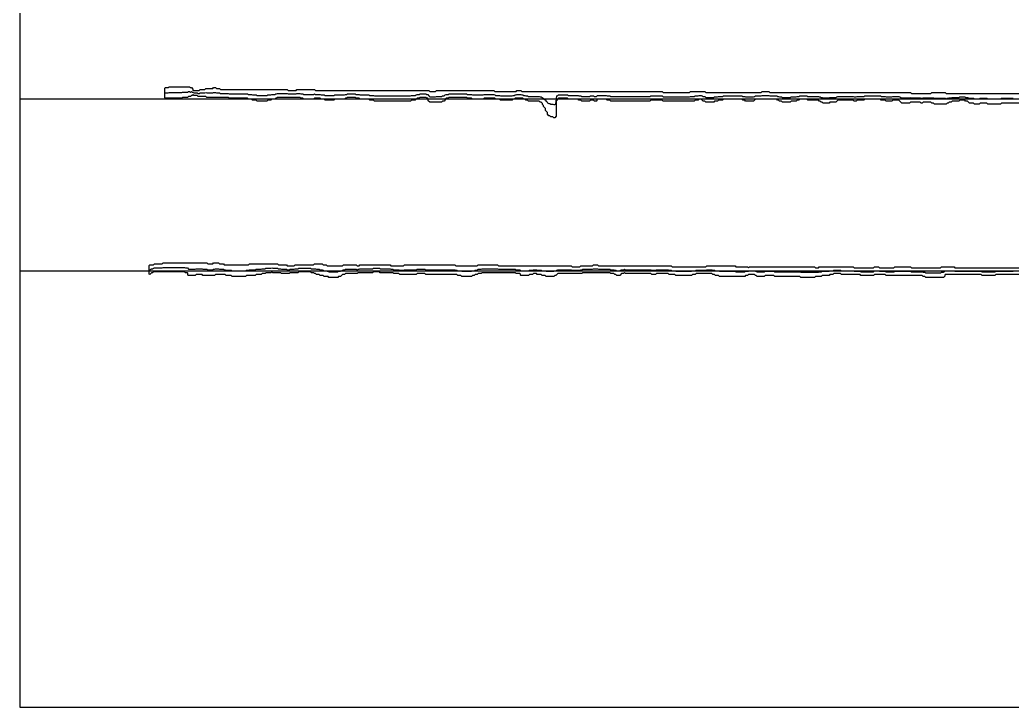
# Model space of a CAD drawing. Extents: x 0 to 57.2, y 0 to 39.6.
# Drawn here: x 0 to 28.58, y 0 to 19.8 of the extents above; entities that cross this region are included whole.
import ezdxf

# ---------------------------------------------------------------- set-up
doc = ezdxf.new("R2010")
doc.units = 13
for name, color, linetype in [('DESIGN_SCAN_PATH', 5, 'Continuous'), ('SEM_FRAME', 8, 'Continuous'), ('SEM_OBSERVED_CENTERLINES', 3, 'Continuous'), ('SEM_OBSERVED_CONTOURS', 2, 'Continuous')]:
    doc.layers.add(name, color=color, linetype=linetype)

msp = doc.modelspace()

# ---------------------------------------------------------------- linework, layer by layer
at = {"layer": 'DESIGN_SCAN_PATH'}
for points in [[(0, 17.52748), (50, 17.52748)], [(50, 12.5595), (0, 12.5595)]]:
    msp.add_lwpolyline(points, dxfattribs=at)
at = {"layer": 'SEM_FRAME'}
msp.add_lwpolyline([(0, 0), (57.15968, 0), (57.15968, 39.60429), (0, 39.60429)], close=True, dxfattribs=at)
at = {"layer": 'SEM_OBSERVED_CENTERLINES'}
for points in [[(4.1865, 17.69494), (4.21441, 17.69494), (4.24232, 17.69494), (4.27023, 17.69494), (4.29814, 17.708895), (4.32605, 17.708895), (4.35396, 17.708895), (4.38187, 17.708895), (4.40978, 17.708895), (4.43769, 17.708895), (4.4656, 17.708895), (4.49351, 17.708895), (4.52142, 17.708895), (4.54933, 17.708895), (4.57724, 17.708895), (4.60515, 17.708895), (4.63306, 17.708895), (4.66097, 17.708895), (4.68888, 17.72285), (4.71679, 17.72285), (4.7447, 17.72285), (4.77261, 17.72285), (4.80052, 17.72285), (4.82843, 17.72285), (4.85634, 17.736805), (4.88425, 17.736805), (4.91216, 17.72285), (4.94007, 17.736805), (4.96798, 17.72285), (4.99589, 17.708895), (5.0238, 17.69494), (5.05171, 17.69494), (5.07962, 17.69494), (5.10753, 17.69494), (5.13544, 17.680985), (5.16335, 17.680985), (5.19126, 17.69494), (5.21917, 17.69494), (5.24708, 17.69494), (5.27499, 17.69494), (5.3029, 17.69494), (5.33081, 17.69494), (5.35872, 17.708895), (5.38663, 17.69494), (5.41454, 17.69494), (5.44245, 17.69494), (5.47036, 17.69494), (5.49827, 17.69494), (5.52618, 17.69494), (5.55409, 17.69494), (5.582, 17.708895), (5.60991, 17.708895), (5.63782, 17.708895), (5.66573, 17.69494), (5.69364, 17.69494), (5.72155, 17.69494), (5.74946, 17.69494), (5.77737, 17.680985), (5.80528, 17.680985), (5.83319, 17.680985), (5.8611, 17.680985), (5.88901, 17.680985), (5.91692, 17.680985), (5.94483, 17.680985), (5.97274, 17.680985), (6.00065, 17.680985), (6.02856, 17.66703), (6.05647, 17.66703), (6.08438, 17.66703), (6.11229, 17.66703), (6.1402, 17.66703), (6.16811, 17.66703), (6.19602, 17.66703), (6.22393, 17.66703), (6.25184, 17.66703), (6.27975, 17.66703), (6.30766, 17.66703), (6.33557, 17.66703), (6.36348, 17.66703), (6.39139, 17.66703), (6.4193, 17.66703), (6.44721, 17.66703), (6.47512, 17.66703), (6.50303, 17.66703), (6.53094, 17.66703), (6.55885, 17.66703), (6.58676, 17.653075), (6.61467, 17.653075), (6.64258, 17.653075), (6.67049, 17.653075), (6.6984, 17.63912), (6.72631, 17.63912), (6.75422, 17.63912), (6.78213, 17.63912), (6.81004, 17.63912), (6.83795, 17.625165), (6.86586, 17.625165), (6.89377, 17.625165), (6.92168, 17.625165), (6.94959, 17.625165), (6.9775, 17.625165), (7.00541, 17.625165), (7.03332, 17.625165), (7.06123, 17.625165), (7.08914, 17.625165), (7.11705, 17.625165), (7.14496, 17.63912), (7.17287, 17.63912), (7.20078, 17.63912), (7.22869, 17.63912), (7.2566, 17.653075), (7.28451, 17.653075), (7.31242, 17.653075), (7.34033, 17.653075), (7.36824, 17.66703), (7.39615, 17.66703), (7.42406, 17.680985), (7.45197, 17.680985), (7.47988, 17.680985), (7.50779, 17.680985), (7.5357, 17.680985), (7.56361, 17.680985), (7.59152, 17.680985), (7.61943, 17.680985), (7.64734, 17.680985), (7.67525, 17.680985), (7.70316, 17.680985), (7.73107, 17.66703), (7.75898, 17.66703), (7.78689, 17.66703), (7.8148, 17.66703), (7.84271, 17.66703), (7.87062, 17.66703), (7.89853, 17.66703), (7.92644, 17.66703), (7.95435, 17.66703), (7.98226, 17.680985), (8.01017, 17.680985), (8.03808, 17.680985), (8.06599, 17.680985), (8.0939, 17.66703), (8.12181, 17.66703), (8.14972, 17.66703), (8.17763, 17.653075), (8.20554, 17.653075), (8.23345, 17.653075), (8.26136, 17.653075), (8.28927, 17.653075), (8.31718, 17.653075), (8.34509, 17.653075), (8.373, 17.653075), (8.40091, 17.653075), (8.42882, 17.653075), (8.45673, 17.653075), (8.48464, 17.66703), (8.51255, 17.653075), (8.54046, 17.653075), (8.56837, 17.653075), (8.59628, 17.653075), (8.62419, 17.653075), (8.6521, 17.653075), (8.68001, 17.63912), (8.70792, 17.63912), (8.73583, 17.63912), (8.76374, 17.63912), (8.79165, 17.625165), (8.81956, 17.625165), (8.84747, 17.625165), (8.87538, 17.625165), (8.90329, 17.625165), (8.9312, 17.625165), (8.95911, 17.625165), (8.98702, 17.625165), (9.01493, 17.625165), (9.04284, 17.625165), (9.07075, 17.63912), (9.09866, 17.63912), (9.12657, 17.63912), (9.15448, 17.63912), (9.18239, 17.63912), (9.2103, 17.63912), (9.23821, 17.63912), (9.26612, 17.63912), (9.29403, 17.63912), (9.32194, 17.63912), (9.34985, 17.63912), (9.37776, 17.653075), (9.40567, 17.653075), (9.43358, 17.66703), (9.46149, 17.66703), (9.4894, 17.66703), (9.51731, 17.66703), (9.54522, 17.66703), (9.57313, 17.66703), (9.60104, 17.66703), (9.62895, 17.66703), (9.65686, 17.66703), (9.68477, 17.653075), (9.71268, 17.653075), (9.74059, 17.653075), (9.7685, 17.653075), (9.79641, 17.63912), (9.82432, 17.63912), (9.85223, 17.63912), (9.88014, 17.63912), (9.90805, 17.63912), (9.93596, 17.63912), (9.96387, 17.63912), (9.99178, 17.63912), (10.01969, 17.63912), (10.0476, 17.63912), (10.07551, 17.625165), (10.10342, 17.625165), (10.13133, 17.625165), (10.15924, 17.625165), (10.18715, 17.625165), (10.21506, 17.61121), (10.24297, 17.61121), (10.27088, 17.61121), (10.29879, 17.61121), (10.3267, 17.61121), (10.35461, 17.61121), (10.38252, 17.61121), (10.41043, 17.61121), (10.43834, 17.61121), (10.46625, 17.61121), (10.49416, 17.61121), (10.52207, 17.61121), (10.54998, 17.61121), (10.57789, 17.61121), (10.6058, 17.61121), (10.63371, 17.61121), (10.66162, 17.61121), (10.68953, 17.61121), (10.71744, 17.61121), (10.74535, 17.61121), (10.77326, 17.61121), (10.80117, 17.61121), (10.82908, 17.61121), (10.85699, 17.61121), (10.8849, 17.61121), (10.91281, 17.61121), (10.94072, 17.61121), (10.96863, 17.61121), (10.99654, 17.61121), (11.02445, 17.61121), (11.05236, 17.61121), (11.08027, 17.61121), (11.10818, 17.61121), (11.13609, 17.61121), (11.164, 17.61121), (11.19191, 17.61121), (11.21982, 17.61121), (11.24773, 17.61121), (11.27564, 17.625165), (11.30355, 17.625165), (11.33146, 17.625165), (11.35937, 17.625165), (11.38728, 17.625165), (11.41519, 17.63912), (11.4431, 17.653075), (11.47101, 17.653075), (11.49892, 17.653075), (11.52683, 17.66703), (11.55474, 17.66703), (11.58265, 17.66703), (11.61056, 17.66703), (11.63847, 17.66703), (11.66638, 17.66703), (11.69429, 17.66703), (11.7222, 17.653075), (11.75011, 17.653075), (11.77802, 17.61121), (11.80593, 17.5833), (11.83384, 17.5833), (11.86175, 17.5833), (11.88966, 17.5833), (11.91757, 17.5833), (11.94548, 17.5833), (11.97339, 17.5833), (12.0013, 17.597255), (12.02921, 17.597255), (12.05712, 17.597255), (12.08503, 17.597255), (12.11294, 17.597255), (12.14085, 17.597255), (12.16876, 17.61121), (12.19667, 17.61121), (12.22458, 17.61121), (12.25249, 17.63912), (12.2804, 17.653075), (12.30831, 17.653075), (12.33622, 17.653075), (12.36413, 17.66703), (12.39204, 17.66703), (12.41995, 17.66703), (12.44786, 17.66703), (12.47577, 17.66703), (12.50368, 17.66703), (12.53159, 17.66703), (12.5595, 17.66703), (12.58741, 17.66703), (12.61532, 17.66703), (12.64323, 17.66703), (12.67114, 17.66703), (12.69905, 17.66703), (12.72696, 17.66703), (12.75487, 17.66703), (12.78278, 17.66703), (12.81069, 17.66703), (12.8386, 17.66703), (12.86651, 17.66703), (12.89442, 17.653075), (12.92233, 17.653075), (12.95024, 17.653075), (12.97815, 17.653075), (13.00606, 17.653075), (13.03397, 17.63912), (13.06188, 17.63912), (13.08979, 17.63912), (13.1177, 17.63912), (13.14561, 17.63912), (13.17352, 17.63912), (13.20143, 17.63912), (13.22934, 17.63912), (13.25725, 17.63912), (13.28516, 17.63912), (13.31307, 17.63912), (13.34098, 17.63912), (13.36889, 17.653075), (13.3968, 17.653075), (13.42471, 17.653075), (13.45262, 17.653075), (13.48053, 17.653075), (13.50844, 17.653075), (13.53635, 17.653075), (13.56426, 17.653075), (13.59217, 17.653075), (13.62008, 17.653075), (13.64799, 17.653075), (13.6759, 17.63912), (13.70381, 17.625165), (13.73172, 17.625165), (13.75963, 17.625165), (13.78754, 17.625165), (13.81545, 17.625165), (13.84336, 17.61121), (13.87127, 17.61121), (13.89918, 17.61121), (13.92709, 17.61121), (13.955, 17.61121), (13.98291, 17.61121), (14.01082, 17.61121), (14.03873, 17.61121), (14.06664, 17.61121), (14.09455, 17.61121), (14.12246, 17.61121), (14.15037, 17.61121), (14.17828, 17.61121), (14.20619, 17.625165), (14.2341, 17.625165), (14.26201, 17.63912), (14.28992, 17.63912), (14.31783, 17.653075), (14.34574, 17.653075), (14.37365, 17.653075), (14.40156, 17.653075), (14.42947, 17.653075), (14.45738, 17.63912), (14.48529, 17.63912), (14.5132, 17.625165), (14.54111, 17.625165), (14.56902, 17.61121), (14.59693, 17.61121), (14.62484, 17.61121), (14.65275, 17.597255), (14.68066, 17.597255), (14.70857, 17.597255), (14.73648, 17.597255), (14.76439, 17.597255), (14.7923, 17.597255), (14.82021, 17.597255), (14.84812, 17.597255), (14.87603, 17.597255), (14.90394, 17.597255), (14.93185, 17.597255), (14.95976, 17.597255), (14.98767, 17.5833), (15.01558, 17.5833), (15.04349, 17.569345), (15.0714, 17.541435), (15.09931, 17.513525), (15.12722, 17.49957), (15.15513, 17.457705), (15.18304, 17.44375), (15.21095, 17.401885), (15.23886, 17.38793), (15.26677, 17.38793), (15.29468, 17.373975), (15.32259, 17.373975), (15.3505, 17.373975), (15.37841, 17.36002), (15.40632, 17.36002), (15.43423, 17.373975), (15.46214, 17.61121), (15.49005, 17.625165), (15.51796, 17.63912), (15.54587, 17.63912), (15.57378, 17.63912), (15.60169, 17.63912), (15.6296, 17.63912), (15.65751, 17.63912), (15.68542, 17.63912), (15.71333, 17.63912), (15.74124, 17.63912), (15.76915, 17.63912), (15.79706, 17.625165), (15.82497, 17.625165), (15.85288, 17.625165), (15.88079, 17.625165), (15.9087, 17.625165), (15.93661, 17.625165), (15.96452, 17.625165), (15.99243, 17.625165), (16.02034, 17.625165), (16.04825, 17.625165), (16.07616, 17.625165), (16.10407, 17.61121), (16.13198, 17.61121), (16.15989, 17.61121), (16.1878, 17.597255), (16.21571, 17.597255), (16.24362, 17.597255), (16.27153, 17.597255), (16.29944, 17.597255), (16.32735, 17.597255), (16.35526, 17.597255), (16.38317, 17.597255), (16.41108, 17.597255), (16.43899, 17.61121), (16.4669, 17.61121), (16.49481, 17.61121), (16.52272, 17.61121), (16.55063, 17.597255), (16.57854, 17.597255), (16.60645, 17.597255), (16.63436, 17.625165), (16.66227, 17.625165), (16.69018, 17.625165), (16.71809, 17.625165), (16.746, 17.625165), (16.77391, 17.625165), (16.80182, 17.625165), (16.82973, 17.625165), (16.85764, 17.625165), (16.88555, 17.625165), (16.91346, 17.61121), (16.94137, 17.61121), (16.96928, 17.61121), (16.99719, 17.61121), (17.0251, 17.597255), (17.05301, 17.597255), (17.08092, 17.597255), (17.10883, 17.597255), (17.13674, 17.597255), (17.16465, 17.597255), (17.19256, 17.597255), (17.22047, 17.597255), (17.24838, 17.597255), (17.27629, 17.597255), (17.3042, 17.597255), (17.33211, 17.597255), (17.36002, 17.597255), (17.38793, 17.597255), (17.41584, 17.597255), (17.44375, 17.597255), (17.47166, 17.597255), (17.49957, 17.597255), (17.52748, 17.597255), (17.55539, 17.597255), (17.5833, 17.597255), (17.61121, 17.597255), (17.63912, 17.597255), (17.66703, 17.597255), (17.69494, 17.597255), (17.72285, 17.597255), (17.75076, 17.597255), (17.77867, 17.597255), (17.80658, 17.597255), (17.83449, 17.597255), (17.8624, 17.597255), (17.89031, 17.597255), (17.91822, 17.597255), (17.94613, 17.597255), (17.97404, 17.597255), (18.00195, 17.597255), (18.02986, 17.597255), (18.05777, 17.597255), (18.08568, 17.597255), (18.11359, 17.597255), (18.1415, 17.597255), (18.16941, 17.61121), (18.19732, 17.61121), (18.22523, 17.61121), (18.25314, 17.61121), (18.28105, 17.61121), (18.30896, 17.61121), (18.33687, 17.61121), (18.36478, 17.61121), (18.39269, 17.61121), (18.4206, 17.61121), (18.44851, 17.61121), (18.47642, 17.61121), (18.50433, 17.61121), (18.53224, 17.5833), (18.56015, 17.5833), (18.58806, 17.5833), (18.61597, 17.5833), (18.64388, 17.5833), (18.67179, 17.5833), (18.6997, 17.5833), (18.72761, 17.5833), (18.75552, 17.5833), (18.78343, 17.5833), (18.81134, 17.5833), (18.83925, 17.5833), (18.86716, 17.5833), (18.89507, 17.5833), (18.92298, 17.5833), (18.95089, 17.5833), (18.9788, 17.5833), (19.00671, 17.5833), (19.03462, 17.5833), (19.06253, 17.5833), (19.09044, 17.5833), (19.11835, 17.5833), (19.14626, 17.5833), (19.17417, 17.5833), (19.20208, 17.5833), (19.22999, 17.5833), (19.2579, 17.5833), (19.28581, 17.5833), (19.31372, 17.597255), (19.34163, 17.597255), (19.36954, 17.597255), (19.39745, 17.597255), (19.42536, 17.597255), (19.45327, 17.61121), (19.48118, 17.61121), (19.50909, 17.61121), (19.537, 17.61121), (19.56491, 17.625165), (19.59282, 17.625165), (19.62073, 17.625165), (19.64864, 17.61121), (19.67655, 17.597255), (19.70446, 17.597255), (19.73237, 17.597255), (19.76028, 17.569345), (19.78819, 17.569345), (19.8161, 17.569345), (19.84401, 17.569345), (19.87192, 17.569345), (19.89983, 17.569345), (19.92774, 17.569345), (19.95565, 17.569345), (19.98356, 17.569345), (20.01147, 17.5833), (20.03938, 17.5833), (20.06729, 17.5833), (20.0952, 17.5833), (20.12311, 17.597255), (20.15102, 17.597255), (20.17893, 17.597255), (20.20684, 17.597255), (20.23475, 17.597255), (20.26266, 17.61121), (20.29057, 17.61121), (20.31848, 17.61121), (20.34639, 17.61121), (20.3743, 17.61121), (20.40221, 17.61121), (20.43012, 17.61121), (20.45803, 17.61121), (20.48594, 17.61121), (20.51385, 17.61121), (20.54176, 17.61121), (20.56967, 17.61121), (20.59758, 17.61121), (20.62549, 17.61121), (20.6534, 17.61121), (20.68131, 17.61121), (20.70922, 17.61121), (20.73713, 17.61121), (20.76504, 17.61121), (20.79295, 17.61121), (20.82086, 17.597255), (20.84877, 17.597255), (20.87668, 17.597255), (20.90459, 17.5833), (20.9325, 17.5833), (20.96041, 17.5833), (20.98832, 17.5833), (21.01623, 17.5833), (21.04414, 17.5833), (21.07205, 17.5833), (21.09996, 17.5833), (21.12787, 17.5833), (21.15578, 17.597255), (21.18369, 17.61121), (21.2116, 17.61121), (21.23951, 17.61121), (21.26742, 17.61121), (21.29533, 17.61121), (21.32324, 17.61121), (21.35115, 17.61121), (21.37906, 17.625165), (21.40697, 17.625165), (21.43488, 17.625165), (21.46279, 17.625165), (21.4907, 17.625165), (21.51861, 17.625165), (21.54652, 17.625165), (21.57443, 17.625165), (21.60234, 17.61121), (21.63025, 17.61121), (21.65816, 17.61121), (21.68607, 17.61121), (21.71398, 17.61121), (21.74189, 17.61121), (21.7698, 17.61121), (21.79771, 17.61121), (21.82562, 17.597255), (21.85353, 17.597255), (21.88144, 17.5833), (21.90935, 17.5833), (21.93726, 17.5833), (21.96517, 17.569345), (21.99308, 17.569345), (22.02099, 17.569345), (22.0489, 17.569345), (22.07681, 17.569345), (22.10472, 17.569345), (22.13263, 17.569345), (22.16054, 17.569345), (22.18845, 17.569345), (22.21636, 17.5833), (22.24427, 17.5833), (22.27218, 17.5833), (22.30009, 17.5833), (22.328, 17.5833), (22.35591, 17.5833), (22.38382, 17.597255), (22.41173, 17.597255), (22.43964, 17.597255), (22.46755, 17.61121), (22.49546, 17.61121), (22.52337, 17.61121), (22.55128, 17.61121), (22.57919, 17.61121), (22.6071, 17.61121), (22.63501, 17.61121), (22.66292, 17.61121), (22.69083, 17.597255), (22.71874, 17.597255), (22.74665, 17.597255), (22.77456, 17.597255), (22.80247, 17.597255), (22.83038, 17.597255), (22.85829, 17.597255), (22.8862, 17.597255), (22.91411, 17.597255), (22.94202, 17.597255), (22.96993, 17.597255), (22.99784, 17.597255), (23.02575, 17.5833), (23.05366, 17.5833), (23.08157, 17.569345), (23.10948, 17.569345), (23.13739, 17.55539), (23.1653, 17.55539), (23.19321, 17.55539), (23.22112, 17.55539), (23.24903, 17.55539), (23.27694, 17.55539), (23.30485, 17.55539), (23.33276, 17.569345), (23.36067, 17.569345), (23.38858, 17.569345), (23.41649, 17.569345), (23.4444, 17.569345), (23.47231, 17.569345), (23.50022, 17.569345), (23.52813, 17.5833), (23.55604, 17.597255), (23.58395, 17.597255), (23.61186, 17.597255), (23.63977, 17.597255), (23.66768, 17.597255), (23.69559, 17.597255), (23.7235, 17.597255), (23.75141, 17.597255), (23.77932, 17.597255), (23.80723, 17.597255), (23.83514, 17.597255), (23.86305, 17.597255), (23.89096, 17.597255), (23.91887, 17.597255), (23.94678, 17.597255), (23.97469, 17.597255), (24.0026, 17.597255), (24.03051, 17.5833), (24.05842, 17.5833), (24.08633, 17.5833), (24.11424, 17.597255), (24.14215, 17.597255), (24.17006, 17.597255), (24.19797, 17.597255), (24.22588, 17.597255), (24.25379, 17.597255), (24.2817, 17.597255), (24.30961, 17.597255), (24.33752, 17.61121), (24.36543, 17.61121), (24.39334, 17.61121), (24.42125, 17.61121), (24.44916, 17.61121), (24.47707, 17.61121), (24.50498, 17.61121), (24.53289, 17.61121), (24.5608, 17.61121), (24.58871, 17.61121), (24.61662, 17.61121), (24.64453, 17.61121), (24.67244, 17.61121), (24.70035, 17.61121), (24.72826, 17.61121), (24.75617, 17.61121), (24.78408, 17.61121), (24.81199, 17.597255), (24.8399, 17.597255), (24.86781, 17.597255), (24.89572, 17.597255), (24.92363, 17.597255), (24.95154, 17.5833), (24.97945, 17.5833), (25.00736, 17.5833), (25.03527, 17.5833), (25.06318, 17.5833), (25.09109, 17.5833), (25.119, 17.5833), (25.14691, 17.597255), (25.17482, 17.597255), (25.20273, 17.597255), (25.23064, 17.597255), (25.25855, 17.597255), (25.28646, 17.597255), (25.31437, 17.597255), (25.34228, 17.5833), (25.37019, 17.569345), (25.3981, 17.55539), (25.42601, 17.55539), (25.45392, 17.55539), (25.48183, 17.55539), (25.50974, 17.55539), (25.53765, 17.55539), (25.56556, 17.55539), (25.59347, 17.55539), (25.62138, 17.55539), (25.64929, 17.569345), (25.6772, 17.55539), (25.70511, 17.55539), (25.73302, 17.55539), (25.76093, 17.55539), (25.78884, 17.55539), (25.81675, 17.55539), (25.84466, 17.55539), (25.87257, 17.55539), (25.90048, 17.55539), (25.92839, 17.55539), (25.9563, 17.541435), (25.98421, 17.541435), (26.01212, 17.55539), (26.04003, 17.55539), (26.06794, 17.55539), (26.09585, 17.55539), (26.12376, 17.55539), (26.15167, 17.55539), (26.17958, 17.55539), (26.20749, 17.55539), (26.2354, 17.55539), (26.26331, 17.55539), (26.29122, 17.55539), (26.31913, 17.55539), (26.34704, 17.541435), (26.37495, 17.541435), (26.40286, 17.541435), (26.43077, 17.541435), (26.45868, 17.541435), (26.48659, 17.541435), (26.5145, 17.541435), (26.54241, 17.541435), (26.57032, 17.541435), (26.59823, 17.541435), (26.62614, 17.541435), (26.65405, 17.541435), (26.68196, 17.52748), (26.70987, 17.541435), (26.73778, 17.541435), (26.76569, 17.55539), (26.7936, 17.55539), (26.82151, 17.55539), (26.84942, 17.569345), (26.87733, 17.569345), (26.90524, 17.569345), (26.93315, 17.569345), (26.96106, 17.569345), (26.98897, 17.569345), (27.01688, 17.569345), (27.04479, 17.569345), (27.0727, 17.5833), (27.10061, 17.5833), (27.12852, 17.5833), (27.15643, 17.5833), (27.18434, 17.5833), (27.21225, 17.5833), (27.24016, 17.569345), (27.26807, 17.569345), (27.29598, 17.569345), (27.32389, 17.55539), (27.3518, 17.541435), (27.37971, 17.541435), (27.40762, 17.541435), (27.43553, 17.541435), (27.46344, 17.541435), (27.49135, 17.52748), (27.51926, 17.52748), (27.54717, 17.52748), (27.57508, 17.52748), (27.60299, 17.52748), (27.6309, 17.52748), (27.65881, 17.541435), (27.68672, 17.541435), (27.71463, 17.541435), (27.74254, 17.541435), (27.77045, 17.541435), (27.79836, 17.541435), (27.82627, 17.541435), (27.85418, 17.541435), (27.88209, 17.52748), (27.91, 17.52748), (27.93791, 17.52748), (27.96582, 17.52748), (27.99373, 17.52748), (28.02164, 17.52748), (28.04955, 17.52748), (28.07746, 17.52748), (28.10537, 17.52748), (28.13328, 17.52748), (28.16119, 17.52748), (28.1891, 17.52748), (28.21701, 17.52748), (28.24492, 17.52748), (28.27283, 17.541435), (28.30074, 17.541435), (28.32865, 17.541435), (28.35656, 17.541435), (28.38447, 17.541435), (28.41238, 17.541435), (28.44029, 17.541435), (28.4682, 17.541435), (28.49611, 17.541435), (28.52402, 17.541435), (28.55193, 17.541435), (28.57984, 17.541435), (28.60775, 17.541435)], [(3.73994, 12.601365), (3.76785, 12.61532), (3.79576, 12.629275), (3.82367, 12.629275), (3.85158, 12.64323), (3.87949, 12.657185), (3.9074, 12.657185), (3.93531, 12.657185), (3.96322, 12.657185), (3.99113, 12.657185), (4.01904, 12.657185), (4.04695, 12.657185), (4.07486, 12.657185), (4.10277, 12.657185), (4.13068, 12.67114), (4.15859, 12.67114), (4.1865, 12.67114), (4.21441, 12.67114), (4.24232, 12.67114), (4.27023, 12.67114), (4.29814, 12.67114), (4.32605, 12.67114), (4.35396, 12.67114), (4.38187, 12.67114), (4.40978, 12.67114), (4.43769, 12.67114), (4.4656, 12.67114), (4.49351, 12.67114), (4.52142, 12.67114), (4.54933, 12.67114), (4.57724, 12.67114), (4.60515, 12.67114), (4.63306, 12.67114), (4.66097, 12.67114), (4.68888, 12.67114), (4.71679, 12.67114), (4.7447, 12.67114), (4.77261, 12.657185), (4.80052, 12.657185), (4.82843, 12.657185), (4.85634, 12.61532), (4.88425, 12.61532), (4.91216, 12.61532), (4.94007, 12.61532), (4.96798, 12.61532), (4.99589, 12.61532), (5.0238, 12.61532), (5.05171, 12.61532), (5.07962, 12.629275), (5.10753, 12.629275), (5.13544, 12.629275), (5.16335, 12.629275), (5.19126, 12.629275), (5.21917, 12.629275), (5.24708, 12.629275), (5.27499, 12.61532), (5.3029, 12.61532), (5.33081, 12.61532), (5.35872, 12.61532), (5.38663, 12.61532), (5.41454, 12.601365), (5.44245, 12.601365), (5.47036, 12.601365), (5.49827, 12.601365), (5.52618, 12.601365), (5.55409, 12.601365), (5.582, 12.61532), (5.60991, 12.61532), (5.63782, 12.629275), (5.66573, 12.629275), (5.69364, 12.629275), (5.72155, 12.629275), (5.74946, 12.61532), (5.77737, 12.61532), (5.80528, 12.61532), (5.83319, 12.61532), (5.8611, 12.61532), (5.88901, 12.601365), (5.91692, 12.601365), (5.94483, 12.58741), (5.97274, 12.58741), (6.00065, 12.58741), (6.02856, 12.58741), (6.05647, 12.58741), (6.08438, 12.58741), (6.11229, 12.573455), (6.1402, 12.573455), (6.16811, 12.573455), (6.19602, 12.573455), (6.22393, 12.573455), (6.25184, 12.573455), (6.27975, 12.573455), (6.30766, 12.573455), (6.33557, 12.573455), (6.36348, 12.573455), (6.39139, 12.573455), (6.4193, 12.573455), (6.44721, 12.573455), (6.47512, 12.573455), (6.50303, 12.573455), (6.53094, 12.58741), (6.55885, 12.58741), (6.58676, 12.58741), (6.61467, 12.601365), (6.64258, 12.601365), (6.67049, 12.601365), (6.6984, 12.601365), (6.72631, 12.601365), (6.75422, 12.601365), (6.78213, 12.601365), (6.81004, 12.61532), (6.83795, 12.61532), (6.86586, 12.61532), (6.89377, 12.61532), (6.92168, 12.61532), (6.94959, 12.61532), (6.9775, 12.629275), (7.00541, 12.629275), (7.03332, 12.629275), (7.06123, 12.629275), (7.08914, 12.64323), (7.11705, 12.64323), (7.14496, 12.64323), (7.17287, 12.64323), (7.20078, 12.64323), (7.22869, 12.64323), (7.2566, 12.657185), (7.28451, 12.64323), (7.31242, 12.64323), (7.34033, 12.64323), (7.36824, 12.64323), (7.39615, 12.64323), (7.42406, 12.64323), (7.45197, 12.629275), (7.47988, 12.629275), (7.50779, 12.629275), (7.5357, 12.61532), (7.56361, 12.61532), (7.59152, 12.61532), (7.61943, 12.61532), (7.64734, 12.61532), (7.67525, 12.61532), (7.70316, 12.601365), (7.73107, 12.601365), (7.75898, 12.601365), (7.78689, 12.61532), (7.8148, 12.61532), (7.84271, 12.61532), (7.87062, 12.61532), (7.89853, 12.61532), (7.92644, 12.629275), (7.95435, 12.629275), (7.98226, 12.629275), (8.01017, 12.629275), (8.03808, 12.64323), (8.06599, 12.64323), (8.0939, 12.64323), (8.12181, 12.64323), (8.14972, 12.64323), (8.17763, 12.64323), (8.20554, 12.64323), (8.23345, 12.64323), (8.26136, 12.64323), (8.28927, 12.64323), (8.31718, 12.64323), (8.34509, 12.64323), (8.373, 12.64323), (8.40091, 12.629275), (8.42882, 12.629275), (8.45673, 12.629275), (8.48464, 12.629275), (8.51255, 12.629275), (8.54046, 12.61532), (8.56837, 12.61532), (8.59628, 12.61532), (8.62419, 12.61532), (8.6521, 12.601365), (8.68001, 12.601365), (8.70792, 12.601365), (8.73583, 12.58741), (8.76374, 12.573455), (8.79165, 12.573455), (8.81956, 12.573455), (8.84747, 12.5595), (8.87538, 12.5595), (8.90329, 12.545545), (8.9312, 12.545545), (8.95911, 12.545545), (8.98702, 12.545545), (9.01493, 12.545545), (9.04284, 12.545545), (9.07075, 12.545545), (9.09866, 12.545545), (9.12657, 12.545545), (9.15448, 12.545545), (9.18239, 12.5595), (9.2103, 12.5595), (9.23821, 12.5595), (9.26612, 12.573455), (9.29403, 12.58741), (9.32194, 12.601365), (9.34985, 12.601365), (9.37776, 12.61532), (9.40567, 12.61532), (9.43358, 12.61532), (9.46149, 12.61532), (9.4894, 12.61532), (9.51731, 12.61532), (9.54522, 12.61532), (9.57313, 12.61532), (9.60104, 12.61532), (9.62895, 12.61532), (9.65686, 12.61532), (9.68477, 12.61532), (9.71268, 12.601365), (9.74059, 12.61532), (9.7685, 12.61532), (9.79641, 12.629275), (9.82432, 12.629275), (9.85223, 12.629275), (9.88014, 12.629275), (9.90805, 12.629275), (9.93596, 12.629275), (9.96387, 12.629275), (9.99178, 12.629275), (10.01969, 12.629275), (10.0476, 12.629275), (10.07551, 12.629275), (10.10342, 12.629275), (10.13133, 12.629275), (10.15924, 12.629275), (10.18715, 12.64323), (10.21506, 12.64323), (10.24297, 12.64323), (10.27088, 12.64323), (10.29879, 12.64323), (10.3267, 12.64323), (10.35461, 12.64323), (10.38252, 12.629275), (10.41043, 12.629275), (10.43834, 12.629275), (10.46625, 12.629275), (10.49416, 12.629275), (10.52207, 12.629275), (10.54998, 12.629275), (10.57789, 12.629275), (10.6058, 12.629275), (10.63371, 12.629275), (10.66162, 12.629275), (10.68953, 12.61532), (10.71744, 12.61532), (10.74535, 12.61532), (10.77326, 12.601365), (10.80117, 12.601365), (10.82908, 12.601365), (10.85699, 12.601365), (10.8849, 12.601365), (10.91281, 12.601365), (10.94072, 12.58741), (10.96863, 12.58741), (10.99654, 12.58741), (11.02445, 12.58741), (11.05236, 12.58741), (11.08027, 12.601365), (11.10818, 12.601365), (11.13609, 12.601365), (11.164, 12.601365), (11.19191, 12.601365), (11.21982, 12.601365), (11.24773, 12.601365), (11.27564, 12.601365), (11.30355, 12.601365), (11.33146, 12.601365), (11.35937, 12.601365), (11.38728, 12.601365), (11.41519, 12.601365), (11.4431, 12.61532), (11.47101, 12.61532), (11.49892, 12.61532), (11.52683, 12.61532), (11.55474, 12.61532), (11.58265, 12.61532), (11.61056, 12.61532), (11.63847, 12.61532), (11.66638, 12.61532), (11.69429, 12.601365), (11.7222, 12.601365), (11.75011, 12.601365), (11.77802, 12.601365), (11.80593, 12.601365), (11.83384, 12.601365), (11.86175, 12.601365), (11.88966, 12.601365), (11.91757, 12.601365), (11.94548, 12.601365), (11.97339, 12.601365), (12.0013, 12.601365), (12.02921, 12.601365), (12.05712, 12.601365), (12.08503, 12.601365), (12.11294, 12.601365), (12.14085, 12.601365), (12.16876, 12.601365), (12.19667, 12.601365), (12.22458, 12.601365), (12.25249, 12.601365), (12.2804, 12.601365), (12.30831, 12.601365), (12.33622, 12.601365), (12.36413, 12.601365), (12.39204, 12.601365), (12.41995, 12.601365), (12.44786, 12.601365), (12.47577, 12.601365), (12.50368, 12.601365), (12.53159, 12.601365), (12.5595, 12.58741), (12.58741, 12.58741), (12.61532, 12.573455), (12.64323, 12.573455), (12.67114, 12.573455), (12.69905, 12.573455), (12.72696, 12.5595), (12.75487, 12.5595), (12.78278, 12.5595), (12.81069, 12.5595), (12.8386, 12.5595), (12.86651, 12.5595), (12.89442, 12.5595), (12.92233, 12.5595), (12.95024, 12.5595), (12.97815, 12.5595), (13.00606, 12.5595), (13.03397, 12.573455), (13.06188, 12.573455), (13.08979, 12.573455), (13.1177, 12.58741), (13.14561, 12.58741), (13.17352, 12.58741), (13.20143, 12.61532), (13.22934, 12.61532), (13.25725, 12.61532), (13.28516, 12.61532), (13.31307, 12.629275), (13.34098, 12.629275), (13.36889, 12.629275), (13.3968, 12.629275), (13.42471, 12.629275), (13.45262, 12.629275), (13.48053, 12.629275), (13.50844, 12.629275), (13.53635, 12.629275), (13.56426, 12.629275), (13.59217, 12.629275), (13.62008, 12.629275), (13.64799, 12.629275), (13.6759, 12.629275), (13.70381, 12.629275), (13.73172, 12.629275), (13.75963, 12.629275), (13.78754, 12.61532), (13.81545, 12.61532), (13.84336, 12.61532), (13.87127, 12.61532), (13.89918, 12.61532), (13.92709, 12.61532), (13.955, 12.61532), (13.98291, 12.61532), (14.01082, 12.61532), (14.03873, 12.61532), (14.06664, 12.61532), (14.09455, 12.61532), (14.12246, 12.61532), (14.15037, 12.61532), (14.17828, 12.61532), (14.20619, 12.61532), (14.2341, 12.61532), (14.26201, 12.61532), (14.28992, 12.601365), (14.31783, 12.601365), (14.34574, 12.601365), (14.37365, 12.601365), (14.40156, 12.601365), (14.42947, 12.573455), (14.45738, 12.573455), (14.48529, 12.573455), (14.5132, 12.573455), (14.54111, 12.573455), (14.56902, 12.573455), (14.59693, 12.573455), (14.62484, 12.573455), (14.65275, 12.573455), (14.68066, 12.58741), (14.70857, 12.58741), (14.73648, 12.58741), (14.76439, 12.58741), (14.7923, 12.601365), (14.82021, 12.601365), (14.84812, 12.601365), (14.87603, 12.601365), (14.90394, 12.58741), (14.93185, 12.58741), (14.95976, 12.58741), (14.98767, 12.58741), (15.01558, 12.58741), (15.04349, 12.573455), (15.0714, 12.573455), (15.09931, 12.573455), (15.12722, 12.573455), (15.15513, 12.5595), (15.18304, 12.5595), (15.21095, 12.5595), (15.23886, 12.5595), (15.26677, 12.5595), (15.29468, 12.5595), (15.32259, 12.5595), (15.3505, 12.5595), (15.37841, 12.5595), (15.40632, 12.573455), (15.43423, 12.573455), (15.46214, 12.58741), (15.49005, 12.601365), (15.51796, 12.601365), (15.54587, 12.601365), (15.57378, 12.601365), (15.60169, 12.601365), (15.6296, 12.601365), (15.65751, 12.601365), (15.68542, 12.601365), (15.71333, 12.601365), (15.74124, 12.601365), (15.76915, 12.601365), (15.79706, 12.601365), (15.82497, 12.601365), (15.85288, 12.601365), (15.88079, 12.601365), (15.9087, 12.58741), (15.93661, 12.58741), (15.96452, 12.58741), (15.99243, 12.58741), (16.02034, 12.58741), (16.04825, 12.58741), (16.07616, 12.58741), (16.10407, 12.58741), (16.13198, 12.58741), (16.15989, 12.601365), (16.1878, 12.601365), (16.21571, 12.61532), (16.24362, 12.61532), (16.27153, 12.61532), (16.29944, 12.61532), (16.32735, 12.61532), (16.35526, 12.61532), (16.38317, 12.61532), (16.41108, 12.61532), (16.43899, 12.61532), (16.4669, 12.61532), (16.49481, 12.61532), (16.52272, 12.629275), (16.55063, 12.629275), (16.57854, 12.629275), (16.60645, 12.629275), (16.63436, 12.629275), (16.66227, 12.61532), (16.69018, 12.61532), (16.71809, 12.61532), (16.746, 12.61532), (16.77391, 12.61532), (16.80182, 12.61532), (16.82973, 12.61532), (16.85764, 12.61532), (16.88555, 12.61532), (16.91346, 12.61532), (16.94137, 12.61532), (16.96928, 12.61532), (16.99719, 12.61532), (17.0251, 12.601365), (17.05301, 12.601365), (17.08092, 12.601365), (17.10883, 12.601365), (17.13674, 12.58741), (17.16465, 12.58741), (17.19256, 12.573455), (17.22047, 12.573455), (17.24838, 12.573455), (17.27629, 12.573455), (17.3042, 12.58741), (17.33211, 12.601365), (17.36002, 12.601365), (17.38793, 12.601365), (17.41584, 12.61532), (17.44375, 12.601365), (17.47166, 12.601365), (17.49957, 12.601365), (17.52748, 12.601365), (17.55539, 12.601365), (17.5833, 12.601365), (17.61121, 12.601365), (17.63912, 12.601365), (17.66703, 12.601365), (17.69494, 12.601365), (17.72285, 12.601365), (17.75076, 12.601365), (17.77867, 12.601365), (17.80658, 12.601365), (17.83449, 12.601365), (17.8624, 12.601365), (17.89031, 12.601365), (17.91822, 12.601365), (17.94613, 12.601365), (17.97404, 12.601365), (18.00195, 12.601365), (18.02986, 12.601365), (18.05777, 12.601365), (18.08568, 12.601365), (18.11359, 12.601365), (18.1415, 12.601365), (18.16941, 12.601365), (18.19732, 12.58741), (18.22523, 12.58741), (18.25314, 12.58741), (18.28105, 12.58741), (18.30896, 12.58741), (18.33687, 12.601365), (18.36478, 12.601365), (18.39269, 12.601365), (18.4206, 12.601365), (18.44851, 12.601365), (18.47642, 12.601365), (18.50433, 12.601365), (18.53224, 12.601365), (18.56015, 12.601365), (18.58806, 12.601365), (18.61597, 12.601365), (18.64388, 12.601365), (18.67179, 12.601365), (18.6997, 12.58741), (18.72761, 12.58741), (18.75552, 12.58741), (18.78343, 12.573455), (18.81134, 12.573455), (18.83925, 12.573455), (18.86716, 12.573455), (18.89507, 12.5595), (18.92298, 12.5595), (18.95089, 12.5595), (18.9788, 12.5595), (19.00671, 12.5595), (19.03462, 12.5595), (19.06253, 12.5595), (19.09044, 12.5595), (19.11835, 12.5595), (19.14626, 12.5595), (19.17417, 12.5595), (19.20208, 12.5595), (19.22999, 12.5595), (19.2579, 12.5595), (19.28581, 12.5595), (19.31372, 12.5595), (19.34163, 12.5595), (19.36954, 12.573455), (19.39745, 12.573455), (19.42536, 12.573455), (19.45327, 12.573455), (19.48118, 12.58741), (19.50909, 12.58741), (19.537, 12.58741), (19.56491, 12.58741), (19.59282, 12.58741), (19.62073, 12.58741), (19.64864, 12.58741), (19.67655, 12.58741), (19.70446, 12.58741), (19.73237, 12.58741), (19.76028, 12.58741), (19.78819, 12.601365), (19.8161, 12.601365), (19.84401, 12.601365), (19.87192, 12.601365), (19.89983, 12.601365), (19.92774, 12.601365), (19.95565, 12.58741), (19.98356, 12.58741), (20.01147, 12.58741), (20.03938, 12.573455), (20.06729, 12.573455), (20.0952, 12.573455), (20.12311, 12.573455), (20.15102, 12.5595), (20.17893, 12.5595), (20.20684, 12.5595), (20.23475, 12.5595), (20.26266, 12.5595), (20.29057, 12.5595), (20.31848, 12.5595), (20.34639, 12.5595), (20.3743, 12.5595), (20.40221, 12.5595), (20.43012, 12.5595), (20.45803, 12.5595), (20.48594, 12.5595), (20.51385, 12.5595), (20.54176, 12.5595), (20.56967, 12.5595), (20.59758, 12.5595), (20.62549, 12.545545), (20.6534, 12.545545), (20.68131, 12.545545), (20.70922, 12.545545), (20.73713, 12.545545), (20.76504, 12.545545), (20.79295, 12.545545), (20.82086, 12.545545), (20.84877, 12.545545), (20.87668, 12.545545), (20.90459, 12.5595), (20.9325, 12.5595), (20.96041, 12.5595), (20.98832, 12.5595), (21.01623, 12.573455), (21.04414, 12.573455), (21.07205, 12.573455), (21.09996, 12.573455), (21.12787, 12.573455), (21.15578, 12.573455), (21.18369, 12.5595), (21.2116, 12.5595), (21.23951, 12.545545), (21.26742, 12.545545), (21.29533, 12.545545), (21.32324, 12.545545), (21.35115, 12.545545), (21.37906, 12.545545), (21.40697, 12.545545), (21.43488, 12.545545), (21.46279, 12.5595), (21.4907, 12.5595), (21.51861, 12.5595), (21.54652, 12.5595), (21.57443, 12.5595), (21.60234, 12.5595), (21.63025, 12.5595), (21.65816, 12.5595), (21.68607, 12.5595), (21.71398, 12.5595), (21.74189, 12.545545), (21.7698, 12.545545), (21.79771, 12.545545), (21.82562, 12.545545), (21.85353, 12.545545), (21.88144, 12.545545), (21.90935, 12.545545), (21.93726, 12.545545), (21.96517, 12.545545), (21.99308, 12.545545), (22.02099, 12.545545), (22.0489, 12.545545), (22.07681, 12.545545), (22.10472, 12.545545), (22.13263, 12.545545), (22.16054, 12.545545), (22.18845, 12.545545), (22.21636, 12.545545), (22.24427, 12.545545), (22.27218, 12.545545), (22.30009, 12.545545), (22.328, 12.545545), (22.35591, 12.545545), (22.38382, 12.545545), (22.41173, 12.545545), (22.43964, 12.545545), (22.46755, 12.545545), (22.49546, 12.53159), (22.52337, 12.53159), (22.55128, 12.53159), (22.57919, 12.53159), (22.6071, 12.53159), (22.63501, 12.53159), (22.66292, 12.53159), (22.69083, 12.53159), (22.71874, 12.53159), (22.74665, 12.53159), (22.77456, 12.53159), (22.80247, 12.53159), (22.83038, 12.53159), (22.85829, 12.53159), (22.8862, 12.53159), (22.91411, 12.53159), (22.94202, 12.53159), (22.96993, 12.53159), (22.99784, 12.53159), (23.02575, 12.545545), (23.05366, 12.545545), (23.08157, 12.545545), (23.10948, 12.5595), (23.13739, 12.5595), (23.1653, 12.5595), (23.19321, 12.5595), (23.22112, 12.5595), (23.24903, 12.5595), (23.27694, 12.5595), (23.30485, 12.5595), (23.33276, 12.573455), (23.36067, 12.573455), (23.38858, 12.573455), (23.41649, 12.573455), (23.4444, 12.58741), (23.47231, 12.58741), (23.50022, 12.58741), (23.52813, 12.58741), (23.55604, 12.58741), (23.58395, 12.58741), (23.61186, 12.58741), (23.63977, 12.58741), (23.66768, 12.573455), (23.69559, 12.573455), (23.7235, 12.573455), (23.75141, 12.573455), (23.77932, 12.573455), (23.80723, 12.573455), (23.83514, 12.573455), (23.86305, 12.573455), (23.89096, 12.573455), (23.91887, 12.573455), (23.94678, 12.573455), (23.97469, 12.573455), (24.0026, 12.573455), (24.03051, 12.5595), (24.05842, 12.5595), (24.08633, 12.5595), (24.11424, 12.5595), (24.14215, 12.5595), (24.17006, 12.5595), (24.19797, 12.5595), (24.22588, 12.545545), (24.25379, 12.545545), (24.2817, 12.545545), (24.30961, 12.545545), (24.33752, 12.545545), (24.36543, 12.545545), (24.39334, 12.545545), (24.42125, 12.545545), (24.44916, 12.545545), (24.47707, 12.545545), (24.50498, 12.545545), (24.53289, 12.545545), (24.5608, 12.545545), (24.58871, 12.545545), (24.61662, 12.573455), (24.64453, 12.573455), (24.67244, 12.573455), (24.70035, 12.573455), (24.72826, 12.573455), (24.75617, 12.5595), (24.78408, 12.5595), (24.81199, 12.5595), (24.8399, 12.5595), (24.86781, 12.5595), (24.89572, 12.5595), (24.92363, 12.5595), (24.95154, 12.545545), (24.97945, 12.545545), (25.00736, 12.545545), (25.03527, 12.545545), (25.06318, 12.545545), (25.09109, 12.545545), (25.119, 12.545545), (25.14691, 12.545545), (25.17482, 12.545545), (25.20273, 12.5595), (25.23064, 12.5595), (25.25855, 12.5595), (25.28646, 12.5595), (25.31437, 12.5595), (25.34228, 12.5595), (25.37019, 12.5595), (25.3981, 12.5595), (25.42601, 12.5595), (25.45392, 12.5595), (25.48183, 12.5595), (25.50974, 12.5595), (25.53765, 12.5595), (25.56556, 12.5595), (25.59347, 12.5595), (25.62138, 12.5595), (25.64929, 12.5595), (25.6772, 12.545545), (25.70511, 12.545545), (25.73302, 12.545545), (25.76093, 12.545545), (25.78884, 12.545545), (25.81675, 12.545545), (25.84466, 12.545545), (25.87257, 12.545545), (25.90048, 12.545545), (25.92839, 12.545545), (25.9563, 12.545545), (25.98421, 12.545545), (26.01212, 12.53159), (26.04003, 12.53159), (26.06794, 12.53159), (26.09585, 12.517635), (26.12376, 12.517635), (26.15167, 12.517635), (26.17958, 12.517635), (26.20749, 12.517635), (26.2354, 12.517635), (26.26331, 12.517635), (26.29122, 12.517635), (26.31913, 12.517635), (26.34704, 12.517635), (26.37495, 12.517635), (26.40286, 12.517635), (26.43077, 12.517635), (26.45868, 12.517635), (26.48659, 12.517635), (26.5145, 12.517635), (26.54241, 12.53159), (26.57032, 12.53159), (26.59823, 12.53159), (26.62614, 12.545545), (26.65405, 12.573455), (26.68196, 12.573455), (26.70987, 12.573455), (26.73778, 12.573455), (26.76569, 12.573455), (26.7936, 12.573455), (26.82151, 12.573455), (26.84942, 12.573455), (26.87733, 12.573455), (26.90524, 12.573455), (26.93315, 12.5595), (26.96106, 12.5595), (26.98897, 12.5595), (27.01688, 12.5595), (27.04479, 12.5595), (27.0727, 12.5595), (27.10061, 12.5595), (27.12852, 12.5595), (27.15643, 12.5595), (27.18434, 12.5595), (27.21225, 12.5595), (27.24016, 12.5595), (27.26807, 12.5595), (27.29598, 12.5595), (27.32389, 12.5595), (27.3518, 12.5595), (27.37971, 12.5595), (27.40762, 12.5595), (27.43553, 12.5595), (27.46344, 12.5595), (27.49135, 12.5595), (27.51926, 12.5595), (27.54717, 12.5595), (27.57508, 12.5595), (27.60299, 12.5595), (27.6309, 12.5595), (27.65881, 12.5595), (27.68672, 12.5595), (27.71463, 12.545545), (27.74254, 12.545545), (27.77045, 12.545545), (27.79836, 12.545545), (27.82627, 12.545545), (27.85418, 12.545545), (27.88209, 12.545545), (27.91, 12.545545), (27.93791, 12.545545), (27.96582, 12.545545), (27.99373, 12.545545), (28.02164, 12.545545), (28.04955, 12.545545), (28.07746, 12.545545), (28.10537, 12.5595), (28.13328, 12.5595), (28.16119, 12.5595), (28.1891, 12.5595), (28.21701, 12.5595), (28.24492, 12.5595), (28.27283, 12.5595), (28.30074, 12.5595), (28.32865, 12.5595), (28.35656, 12.5595), (28.38447, 12.5595), (28.41238, 12.5595), (28.44029, 12.5595), (28.4682, 12.5595), (28.49611, 12.5595), (28.52402, 12.5595), (28.55193, 12.5595), (28.57984, 12.5595), (28.60775, 12.5595)]]:
    msp.add_lwpolyline(points, dxfattribs=at)
at = {"layer": 'SEM_OBSERVED_CONTOURS'}
for points in [[(29.36132, 17.401885), (28.27283, 17.401885), (28.24492, 17.373975), (27.88209, 17.373975), (27.85418, 17.401885), (27.65881, 17.401885), (27.6309, 17.373975), (27.49135, 17.373975), (27.46344, 17.401885), (27.3518, 17.401885), (27.29598, 17.457705), (27.24016, 17.457705), (27.21225, 17.485615), (27.0727, 17.485615), (27.04479, 17.457705), (26.84942, 17.457705), (26.82151, 17.429795), (26.76569, 17.429795), (26.73778, 17.401885), (26.70987, 17.401885), (26.68196, 17.373975), (26.34704, 17.373975), (26.31913, 17.401885), (26.26331, 17.401885), (26.2354, 17.429795), (26.01212, 17.429795), (25.98421, 17.401885), (25.9563, 17.401885), (25.92839, 17.429795), (25.64929, 17.429795), (25.62138, 17.401885), (25.3981, 17.401885), (25.31437, 17.485615), (25.14691, 17.485615), (25.119, 17.457705), (24.95154, 17.457705), (24.92363, 17.485615), (24.81199, 17.485615), (24.78408, 17.513525), (24.33752, 17.513525), (24.30961, 17.485615), (24.11424, 17.485615), (24.08633, 17.457705), (24.03051, 17.457705), (24.0026, 17.485615), (23.55604, 17.485615), (23.50022, 17.429795), (23.33276, 17.429795), (23.30485, 17.401885), (23.13739, 17.401885), (23.10948, 17.429795), (23.08157, 17.429795), (23.05366, 17.457705), (23.02575, 17.457705), (22.99784, 17.485615), (22.69083, 17.485615), (22.66292, 17.513525), (22.46755, 17.513525), (22.43964, 17.485615), (22.38382, 17.485615), (22.35591, 17.457705), (22.21636, 17.457705), (22.18845, 17.429795), (21.96517, 17.429795), (21.93726, 17.457705), (21.88144, 17.457705), (21.85353, 17.485615), (21.82562, 17.485615), (21.79771, 17.513525), (21.18369, 17.513525), (21.12787, 17.457705), (20.90459, 17.457705), (20.87668, 17.485615), (20.82086, 17.485615), (20.79295, 17.513525), (20.26266, 17.513525), (20.23475, 17.485615), (20.12311, 17.485615), (20.0952, 17.457705), (20.01147, 17.457705), (19.98356, 17.429795), (19.76028, 17.429795), (19.73237, 17.457705), (19.67655, 17.457705), (19.62073, 17.513525), (19.56491, 17.513525), (19.537, 17.485615), (19.45327, 17.485615), (19.42536, 17.457705), (18.53224, 17.457705), (18.50433, 17.485615), (18.16941, 17.485615), (18.1415, 17.457705), (17.0251, 17.457705), (16.99719, 17.485615), (16.91346, 17.485615), (16.88555, 17.513525), (16.63436, 17.513525), (16.620405, 17.49957), (16.620405, 17.47166), (16.60645, 17.457705), (16.55063, 17.457705), (16.52272, 17.485615), (16.43899, 17.485615), (16.41108, 17.457705), (16.1878, 17.457705), (16.15989, 17.485615), (16.10407, 17.485615), (16.07616, 17.513525), (15.79706, 17.513525), (15.76915, 17.541435), (15.51796, 17.541435), (15.448185, 17.47166), (15.448185, 17.0251), (15.40632, 16.983235), (15.37841, 16.983235), (15.3505, 17.011145), (15.29468, 17.011145), (15.26677, 17.039055), (15.23886, 17.039055), (15.196995, 17.08092), (15.196995, 17.13674), (15.141175, 17.19256), (15.141175, 17.24838), (15.085355, 17.3042), (15.085355, 17.33211), (15.057445, 17.36002), (15.057445, 17.38793), (15.01558, 17.429795), (14.98767, 17.429795), (14.95976, 17.457705), (14.65275, 17.457705), (14.62484, 17.485615), (14.56902, 17.485615), (14.54111, 17.513525), (14.5132, 17.513525), (14.48529, 17.541435), (14.26201, 17.541435), (14.2341, 17.513525), (14.20619, 17.513525), (14.17828, 17.485615), (13.84336, 17.485615), (13.81545, 17.513525), (13.70381, 17.513525), (13.6759, 17.541435), (13.36889, 17.541435), (13.34098, 17.513525), (13.03397, 17.513525), (13.00606, 17.541435), (12.89442, 17.541435), (12.86651, 17.569345), (12.36413, 17.569345), (12.33622, 17.541435), (12.2804, 17.541435), (12.238535, 17.49957), (12.238535, 17.47166), (12.22458, 17.457705), (12.16876, 17.457705), (12.14085, 17.429795), (11.80593, 17.429795), (11.764065, 17.47166), (11.764065, 17.52748), (11.75011, 17.541435), (11.7222, 17.541435), (11.69429, 17.569345), (11.52683, 17.569345), (11.49892, 17.541435), (11.4431, 17.541435), (11.38728, 17.485615), (11.27564, 17.485615), (11.24773, 17.457705), (10.21506, 17.457705), (10.18715, 17.485615), (10.07551, 17.485615), (10.0476, 17.513525), (9.79641, 17.513525), (9.7685, 17.541435), (9.68477, 17.541435), (9.65686, 17.569345), (9.43358, 17.569345), (9.40567, 17.541435), (9.37776, 17.541435), (9.34985, 17.513525), (9.07075, 17.513525), (9.04284, 17.485615), (8.79165, 17.485615), (8.76374, 17.513525), (8.68001, 17.513525), (8.6521, 17.541435), (8.48464, 17.541435), (8.45673, 17.513525), (8.17763, 17.513525), (8.14972, 17.541435), (8.0939, 17.541435), (8.06599, 17.569345), (7.42406, 17.569345), (7.39615, 17.541435), (7.36824, 17.541435), (7.34033, 17.513525), (7.2566, 17.513525), (7.22869, 17.485615), (7.14496, 17.485615), (7.11705, 17.457705), (6.83795, 17.457705), (6.81004, 17.485615), (6.6984, 17.485615), (6.67049, 17.513525), (6.58676, 17.513525), (6.55885, 17.541435), (6.02856, 17.541435), (6.00065, 17.569345), (5.38663, 17.569345), (5.35872, 17.597255), (5.13544, 17.597255), (5.10753, 17.625165), (5.0238, 17.625165), (4.99589, 17.653075), (4.96798, 17.625165), (4.94007, 17.625165), (4.91216, 17.597255), (4.85634, 17.597255), (4.82843, 17.569345), (4.68888, 17.569345), (4.66097, 17.541435), (4.1865, 17.541435), (4.172545, 17.55539), (4.172545, 17.83449), (4.1865, 17.848445), (4.27023, 17.848445), (4.29814, 17.876355), (4.88425, 17.876355), (4.91216, 17.848445), (4.94007, 17.848445), (4.981935, 17.80658), (4.981935, 17.77867), (4.99589, 17.764715), (5.16335, 17.764715), (5.19126, 17.792625), (5.33081, 17.792625), (5.35872, 17.820535), (5.55409, 17.820535), (5.582, 17.848445), (5.63782, 17.848445), (5.66573, 17.820535), (5.74946, 17.820535), (5.77737, 17.792625), (7.70316, 17.792625), (7.73107, 17.764715), (7.95435, 17.764715), (7.98226, 17.792625), (8.48464, 17.792625), (8.51255, 17.764715), (11.77802, 17.764715), (11.80593, 17.736805), (11.97339, 17.736805), (12.0013, 17.764715), (13.64799, 17.764715), (13.6759, 17.736805), (14.28992, 17.736805), (14.31783, 17.764715), (14.42947, 17.764715), (14.45738, 17.736805), (18.50433, 17.736805), (18.53224, 17.708895), (19.28581, 17.708895), (19.31372, 17.736805), (19.73237, 17.736805), (19.76028, 17.708895), (21.35115, 17.708895), (21.37906, 17.736805), (21.57443, 17.736805), (21.60234, 17.708895), (25.64929, 17.708895), (25.6772, 17.680985), (26.2354, 17.680985), (26.26331, 17.708895), (26.65405, 17.708895), (26.68196, 17.680985), (28.91476, 17.680985)], [(28.91476, 12.461815), (28.10537, 12.461815), (28.07746, 12.433905), (27.71463, 12.433905), (27.68672, 12.461815), (26.65405, 12.461815), (26.640095, 12.44786), (26.640095, 12.41995), (26.59823, 12.378085), (26.09585, 12.378085), (26.06794, 12.405995), (26.01212, 12.405995), (25.98421, 12.433905), (24.95154, 12.433905), (24.92363, 12.461815), (24.61662, 12.461815), (24.58871, 12.433905), (24.22588, 12.433905), (24.19797, 12.461815), (23.66768, 12.461815), (23.63977, 12.489725), (23.4444, 12.489725), (23.41649, 12.461815), (23.33276, 12.461815), (23.30485, 12.433905), (23.10948, 12.433905), (23.08157, 12.405995), (22.91411, 12.405995), (22.8862, 12.378085), (22.49546, 12.378085), (22.46755, 12.405995), (21.74189, 12.405995), (21.71398, 12.433905), (21.46279, 12.433905), (21.43488, 12.405995), (21.23951, 12.405995), (21.2116, 12.433905), (21.18369, 12.433905), (21.15578, 12.461815), (20.98832, 12.461815), (20.96041, 12.433905), (20.90459, 12.433905), (20.87668, 12.405995), (20.15102, 12.405995), (20.12311, 12.433905), (20.03938, 12.433905), (20.01147, 12.461815), (19.95565, 12.461815), (19.92774, 12.489725), (19.48118, 12.489725), (19.45327, 12.461815), (19.36954, 12.461815), (19.34163, 12.433905), (18.89507, 12.433905), (18.86716, 12.461815), (18.6997, 12.461815), (18.67179, 12.489725), (18.33687, 12.489725), (18.30896, 12.461815), (18.19732, 12.461815), (18.16941, 12.489725), (17.44375, 12.489725), (17.41584, 12.517635), (17.38793, 12.489725), (17.33211, 12.489725), (17.27629, 12.433905), (17.19256, 12.433905), (17.16465, 12.461815), (17.13674, 12.461815), (17.10883, 12.489725), (17.0251, 12.489725), (16.99719, 12.517635), (16.21571, 12.517635), (16.1878, 12.489725), (15.49005, 12.489725), (15.43423, 12.433905), (15.40632, 12.433905), (15.37841, 12.405995), (15.15513, 12.405995), (15.12722, 12.433905), (15.04349, 12.433905), (15.01558, 12.461815), (14.90394, 12.461815), (14.87603, 12.489725), (14.7923, 12.489725), (14.76439, 12.461815), (14.68066, 12.461815), (14.65275, 12.433905), (14.42947, 12.433905), (14.415515, 12.44786), (14.415515, 12.47577), (14.40156, 12.489725), (14.28992, 12.489725), (14.26201, 12.517635), (13.31307, 12.517635), (13.28516, 12.489725), (13.20143, 12.489725), (13.17352, 12.461815), (13.1177, 12.461815), (13.08979, 12.433905), (13.03397, 12.433905), (13.00606, 12.405995), (12.72696, 12.405995), (12.69905, 12.433905), (12.61532, 12.433905), (12.58741, 12.461815), (11.69429, 12.461815), (11.66638, 12.489725), (11.4431, 12.489725), (11.41519, 12.461815), (10.94072, 12.461815), (10.91281, 12.489725), (10.77326, 12.489725), (10.74535, 12.517635), (10.38252, 12.517635), (10.35461, 12.545545), (10.18715, 12.545545), (10.15924, 12.517635), (9.74059, 12.517635), (9.71268, 12.489725), (9.37776, 12.489725), (9.34985, 12.461815), (9.29403, 12.461815), (9.23821, 12.405995), (9.18239, 12.405995), (9.15448, 12.378085), (8.90329, 12.378085), (8.87538, 12.405995), (8.76374, 12.405995), (8.73583, 12.433905), (8.6521, 12.433905), (8.62419, 12.461815), (8.54046, 12.461815), (8.51255, 12.489725), (8.48464, 12.489725), (8.45673, 12.517635), (8.40091, 12.517635), (8.373, 12.545545), (8.03808, 12.545545), (8.01017, 12.517635), (7.78689, 12.517635), (7.75898, 12.489725), (7.5357, 12.489725), (7.50779, 12.517635), (7.28451, 12.517635), (7.2566, 12.545545), (7.22869, 12.517635), (7.08914, 12.517635), (7.06123, 12.489725), (6.9775, 12.489725), (6.94959, 12.461815), (6.81004, 12.461815), (6.78213, 12.433905), (6.53094, 12.433905), (6.50303, 12.405995), (6.11229, 12.405995), (6.08438, 12.433905), (5.94483, 12.433905), (5.91692, 12.461815), (5.63782, 12.461815), (5.60991, 12.433905), (5.27499, 12.433905), (5.24708, 12.461815), (5.07962, 12.461815), (5.05171, 12.433905), (4.85634, 12.433905), (4.842385, 12.44786), (4.842385, 12.50368), (4.82843, 12.517635), (4.77261, 12.517635), (4.7447, 12.545545), (3.85158, 12.545545), (3.82367, 12.517635), (3.79576, 12.517635), (3.73994, 12.461815), (3.725985, 12.47577), (3.725985, 12.72696), (3.73994, 12.740915), (3.85158, 12.740915), (3.87949, 12.768825), (4.10277, 12.768825), (4.13068, 12.796735), (5.38663, 12.796735), (5.41454, 12.768825), (5.55409, 12.768825), (5.582, 12.796735), (5.72155, 12.796735), (5.74946, 12.768825), (5.8611, 12.768825), (5.88901, 12.740915), (6.58676, 12.740915), (6.61467, 12.768825), (7.42406, 12.768825), (7.45197, 12.740915), (7.67525, 12.740915), (7.70316, 12.713005), (7.89853, 12.713005), (7.92644, 12.740915), (8.45673, 12.740915), (8.48464, 12.768825), (8.70792, 12.768825), (8.73583, 12.740915), (8.81956, 12.740915), (8.84747, 12.713005), (9.29403, 12.713005), (9.32194, 12.740915), (9.68477, 12.740915), (9.71268, 12.713005), (9.7685, 12.713005), (9.79641, 12.740915), (10.66162, 12.740915), (10.68953, 12.713005), (11.05236, 12.713005), (11.08027, 12.740915), (12.53159, 12.740915), (12.5595, 12.713005), (13.17352, 12.713005), (13.20143, 12.740915), (13.75963, 12.740915), (13.78754, 12.713005), (15.88079, 12.713005), (15.9087, 12.685095), (16.13198, 12.685095), (16.15989, 12.713005), (16.49481, 12.713005), (16.52272, 12.740915), (16.63436, 12.740915), (16.66227, 12.713005), (18.75552, 12.713005), (18.78343, 12.685095), (19.76028, 12.685095), (19.78819, 12.713005), (20.59758, 12.713005), (20.62549, 12.685095), (20.96041, 12.685095), (20.98832, 12.657185), (21.01623, 12.685095), (22.8862, 12.685095), (22.91411, 12.657185), (22.99784, 12.657185), (23.02575, 12.685095), (24.0026, 12.685095), (24.03051, 12.657185), (24.58871, 12.657185), (24.61662, 12.685095), (24.72826, 12.685095), (24.75617, 12.657185), (25.17482, 12.657185), (25.20273, 12.685095), (25.64929, 12.685095), (25.6772, 12.657185), (26.5145, 12.657185), (26.54241, 12.685095), (26.90524, 12.685095), (26.93315, 12.657185), (30.92428, 12.657185)]]:
    msp.add_lwpolyline(points, dxfattribs=at)

doc.saveas('drawing.dxf')
